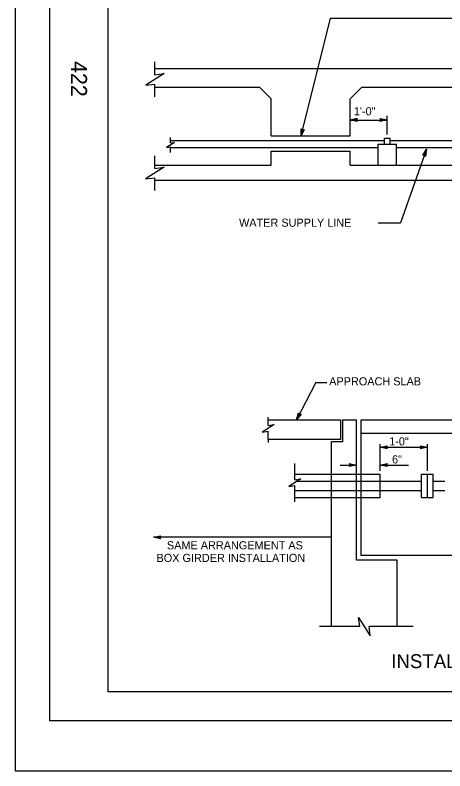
# Model space of a CAD drawing. Extents: x -894 to 866, y -472 to 714.
# Drawn here: x -894 to -524, y -472 to 178 of the extents above; entities that cross this region are included whole.
import ezdxf

# ---------------------------------------------------------------- set-up
doc = ezdxf.new("R2010")
doc.units = 0
for name, color, linetype in [('56 Stage 3 Anno', 7, 'Continuous'), ('57 Undefined', 7, 'Continuous'), ('60 Nongeo Data', 7, 'Continuous'), ('border_PLOTTING-ELEMENTS', 7, 'Continuous'), ('border_rw_22x34_Cut_Lines', 7, 'Continuous'), ('border_SHEET', 7, 'Continuous'), ('border_WITHIN-BORDER-anno', 7, 'Continuous')]:
    doc.layers.add(name, color=color, linetype=linetype)

msp = doc.modelspace()

# ---------------------------------------------------------------- linework, layer by layer
at = {"layer": '56 Stage 3 Anno'}
for p, q in [((-648, 74.38), (-622.67, 175.72)), ((-622.67, 175.72), (-287.71, 175.72)), ((-573.71, 75.61), (-573.71, 91.59)), ((-605.75, 88.23), (-599.75, 89.56)), ((-599.75, 86.89), (-605.75, 88.23)), ((-605.75, 88.23), (-605.75, 88.23)), ((-605.64, 88.02), (-573.74, 88.02)), ((-599.97, 87.25), (-604.37, 88.23)), ((-604.36, 88.24), (-599.99, 89.2)), ((-602.99, 88.23), (-600.16, 88.86)), ((-600.2, 87.61), (-602.99, 88.23)), ((-601.61, 88.23), (-600.4, 88.5)), ((-600.38, 87.96), (-601.61, 88.23)), ((-599.75, 89.56), (-600.55, 88.23)), ((-600.55, 88.23), (-599.75, 86.89)), ((-599.75, 89.56), (-599.75, 89.56)), ((-599.75, 86.89), (-599.75, 86.89)), ((-579.2, 88.15), (-580, 89.49)), ((-580, 89.49), (-580, 89.49)), ((-580, 89.49), (-574, 88.15)), ((-574, 88.15), (-580, 86.82)), ((-580, 86.82), (-579.2, 88.15)), ((-580, 86.82), (-580, 86.82)), ((-579.78, 89.13), (-575.38, 88.15)), ((-575.39, 88.15), (-579.76, 87.18)), ((-576.76, 88.15), (-579.58, 87.53)), ((-579.55, 88.77), (-576.76, 88.15)), ((-579.37, 88.43), (-578.14, 88.15)), ((-578.14, 88.15), (-579.35, 87.88)), ((-574, 88.15), (-574, 88.15)), ((-648, 74.38), (-647.84, 80.53)), ((-645.25, 79.88), (-648, 74.38)), ((-647.84, 80.53), (-647.84, 80.53)), ((-647.84, 80.53), (-646.74, 79.43)), ((-647.67, 75.73), (-647.55, 80.21)), ((-645.65, 79.75), (-647.67, 75.72)), ((-647.33, 77.06), (-647.25, 79.95)), ((-646.05, 79.62), (-647.33, 77.06)), ((-646.99, 78.4), (-646.96, 79.64)), ((-646.43, 79.53), (-646.99, 78.4)), ((-646.74, 79.43), (-645.25, 79.88)), ((-645.25, 79.88), (-645.25, 79.88)), ((-648, 74.38), (-648, 74.38)), ((-540, 62.87), (-562.27, -0.38)), ((-543.26, 57.66), (-540, 62.87)), ((-542.85, 57.75), (-540.46, 61.57)), ((-542.43, 57.85), (-540.92, 60.27)), ((-542.05, 57.9), (-541.38, 58.97)), ((-541.38, 58.97), (-541.53, 57.74)), ((-540.92, 60.27), (-541.27, 57.4)), ((-540.46, 61.56), (-541, 57.11)), ((-540, 62.87), (-540.74, 56.77)), ((-540, 62.87), (-540, 62.87)), ((-541.73, 57.97), (-543.26, 57.66)), ((-543.26, 57.66), (-543.26, 57.66)), ((-540.74, 56.77), (-541.73, 57.97)), ((-540.74, 56.77), (-540.74, 56.77)), ((-581.61, -0.38), (-562.27, -0.38)), ((-635.19, -137.97), (-651.84, -170.01)), ((-635.19, -137.97), (-625.81, -137.97)), ((-651.84, -170.01), (-650.25, -164.07)), ((-647.89, -165.31), (-651.84, -170.01)), ((-651.2, -168.78), (-650.04, -164.45)), ((-648.3, -165.33), (-651.2, -168.79)), ((-650.57, -167.56), (-649.82, -164.77)), ((-648.73, -165.38), (-650.57, -167.56)), ((-650.25, -164.07), (-650.25, -164.07)), ((-650.25, -164.07), (-649.44, -165.4)), ((-649.93, -166.34), (-649.61, -165.14)), ((-649.12, -165.37), (-649.93, -166.34)), ((-649.44, -165.4), (-647.89, -165.31)), ((-647.89, -165.31), (-647.89, -165.31)), ((-651.84, -170.01), (-651.84, -170.01)), ((-579.83, -214.16), (-579.83, -190.97)), ((-579.83, -193.8), (-573.83, -192.47)), ((-579.83, -193.8), (-539.18, -193.8)), ((-573.83, -195.14), (-579.83, -193.8)), ((-579.83, -193.8), (-579.83, -193.8)), ((-574.04, -194.78), (-578.45, -193.8)), ((-578.44, -193.8), (-574.06, -192.83)), ((-577.06, -193.8), (-574.24, -193.18)), ((-574.28, -194.42), (-577.06, -193.8)), ((-575.68, -193.8), (-574.47, -193.54)), ((-574.45, -194.08), (-575.68, -193.8)), ((-573.83, -192.47), (-574.63, -193.8)), ((-574.63, -193.8), (-573.83, -195.14)), ((-573.83, -192.47), (-573.83, -192.47)), ((-573.83, -195.14), (-573.83, -195.14)), ((-544.38, -193.8), (-545.18, -192.46)), ((-545.18, -192.46), (-545.18, -192.46)), ((-545.18, -192.46), (-539.18, -193.8)), ((-539.18, -193.8), (-545.18, -195.13)), ((-545.18, -195.13), (-544.38, -193.8)), ((-545.18, -195.13), (-545.18, -195.13)), ((-544.96, -192.82), (-540.56, -193.8)), ((-540.57, -193.8), (-544.94, -194.77)), ((-541.94, -193.8), (-544.77, -194.42)), ((-544.73, -193.18), (-541.94, -193.8)), ((-544.55, -193.52), (-543.32, -193.8)), ((-543.32, -193.8), (-544.53, -194.06)), ((-539.18, -214.16), (-539.18, -190.97)), ((-539.18, -193.8), (-539.18, -193.8)), ((-605.35, -209.1), (-606.15, -207.77)), ((-606.15, -207.77), (-606.15, -207.77)), ((-606.15, -207.77), (-600.15, -209.1)), ((-605.94, -208.12), (-601.53, -209.1)), ((-579.83, -209.1), (-573.83, -207.77)), ((-578.44, -209.1), (-574.06, -208.13)), ((-573.83, -207.77), (-574.63, -209.1)), ((-573.83, -207.77), (-573.83, -207.77)), ((-614.27, -209.1), (-600.15, -209.1)), ((-600.15, -209.1), (-606.15, -210.44)), ((-606.15, -210.44), (-605.35, -209.1)), ((-606.15, -210.43), (-606.15, -210.43)), ((-601.54, -209.11), (-605.92, -210.08)), ((-602.92, -209.1), (-605.74, -209.73)), ((-605.7, -208.48), (-602.92, -209.1)), ((-605.53, -208.83), (-604.3, -209.1)), ((-604.3, -209.1), (-605.51, -209.37)), ((-600.15, -209.1), (-600.15, -209.1)), ((-573.83, -210.44), (-579.83, -209.1)), ((-579.83, -209.1), (-579.83, -209.1)), ((-579.35, -209.1), (-555.44, -209.1)), ((-574.04, -210.09), (-578.45, -209.11)), ((-577.06, -209.11), (-574.24, -208.48)), ((-574.28, -209.73), (-577.06, -209.11)), ((-575.68, -209.11), (-574.47, -208.84)), ((-574.45, -209.38), (-575.68, -209.11)), ((-574.63, -209.1), (-573.83, -210.44)), ((-573.83, -210.44), (-573.83, -210.44)), ((-774.99, -271.3), (-768.99, -269.97)), ((-622.15, -271.3), (-774.99, -271.3)), ((-768.99, -272.64), (-774.99, -271.3)), ((-774.99, -271.3), (-774.99, -271.3)), ((-769.21, -272.28), (-773.61, -271.3)), ((-773.6, -271.29), (-769.22, -270.33)), ((-772.23, -271.3), (-769.4, -270.67)), ((-769.44, -271.92), (-772.23, -271.3)), ((-770.84, -271.3), (-769.64, -271.03)), ((-769.61, -271.58), (-770.84, -271.3)), ((-768.99, -269.97), (-769.79, -271.3)), ((-769.79, -271.3), (-768.99, -272.64)), ((-768.99, -269.97), (-768.99, -269.97)), ((-768.99, -272.64), (-768.99, -272.64))]:
    msp.add_line(p, q, dxfattribs=at)
at = {"layer": '60 Nongeo Data'}
for p, q in [((-773.67, 127.05), (-773.67, 138.05)), ((-773.71, 132.32), (-272.71, 132.32)), ((-773.67, 108.05), (-773.67, 119.05)), ((-773.71, 116.32), (-683.71, 116.32)), ((-673.71, 106.32), (-683.71, 116.32)), ((-605.71, 106.32), (-595.71, 116.32)), ((-595.71, 116.32), (-317.82, 116.32)), ((-673.71, 74.32), (-673.71, 106.32)), ((-605.71, 74.32), (-605.71, 106.32)), ((-760.4, 68.34), (-760.4, 73.07)), ((-673.71, 74.32), (-605.71, 74.32)), ((-576.21, 67.32), (-576.21, 72.32)), ((-576.21, 72.32), (-571.21, 72.32)), ((-571.21, 67.32), (-571.21, 72.32)), ((-760.43, 70.32), (-576.21, 70.32)), ((-581.71, 49.32), (-581.71, 67.32)), ((-581.71, 67.32), (-565.71, 67.32)), ((-571.21, 70.32), (-440.21, 70.32)), ((-565.71, 49.32), (-565.71, 67.32)), ((-760.43, 64.32), (-581.71, 64.32)), ((-760.4, 60.16), (-760.4, 64.9)), ((-673.71, 61.32), (-605.71, 61.32)), ((-673.71, 49.32), (-673.71, 61.32)), ((-605.71, 49.32), (-605.71, 61.32)), ((-565.71, 64.32), (-445.71, 64.32)), ((-773.88, 46.36), (-773.88, 57.36)), ((-773.71, 49.32), (-673.71, 49.32)), ((-605.71, 49.32), (-296.71, 49.32)), ((-773.88, 27.36), (-773.88, 38.36)), ((-773.71, 36.32), (-245.71, 36.32)), ((-676.31, -174.9), (-676.31, -167.86)), ((-676.31, -170.01), (-614.15, -170.01)), ((-614.15, -170.01), (-614.15, -187.01)), ((-612.15, -170.01), (-600.15, -170.01)), ((-612.15, -170.01), (-612.15, -189.01)), ((-600.15, -291.01), (-600.15, -170.01)), ((-596.15, -182.01), (-596.15, -170.01)), ((-596.15, -287.01), (-596.15, -170.01)), ((-596.15, -170.01), (-166.86, -170.01)), ((-676.31, -187.06), (-676.31, -180.02)), ((-166.86, -182.01), (-596.15, -182.01)), ((-676.31, -186.72), (-676.31, -189.53)), ((-614.15, -187.01), (-676.31, -187.01)), ((-612.15, -189.01), (-622.15, -189.01)), ((-622.15, -189.01), (-622.15, -348.21)), ((-653.23, -221.66), (-653.23, -207.61)), ((-653.23, -217.01), (-622.15, -217.01)), ((-622.15, -217.01), (-600.15, -217.01)), ((-600.15, -217.01), (-579.83, -217.01)), ((-579.83, -237.01), (-579.83, -217.01)), ((-544.18, -236.91), (-544.18, -216.91)), ((-544.18, -216.91), (-534.18, -216.91)), ((-539.18, -236.91), (-539.18, -216.91)), ((-534.18, -236.91), (-534.18, -216.91)), ((-653.23, -240.85), (-653.23, -226.78)), ((-651.29, -223.01), (-579.83, -223.01)), ((-579.83, -223.01), (-544.18, -223.01)), ((-534.18, -223.01), (-524.18, -223.01)), ((-653.23, -231.01), (-579.83, -231.01)), ((-579.83, -231.01), (-544.18, -231.01)), ((-534.18, -231.01), (-524.18, -231.01)), ((-653.23, -237.01), (-622.15, -237.01)), ((-622.15, -237.01), (-600.15, -237.01)), ((-600.15, -237.01), (-579.83, -237.01)), ((-544.18, -236.91), (-534.18, -236.91)), ((-565.15, -291.01), (-600.15, -291.01)), ((-149.15, -287.01), (-596.15, -287.01)), ((-565.15, -348.21), (-565.15, -291.01)), ((-597.42, -348.21), (-632.2, -348.21)), ((-551.57, -348.21), (-589.42, -348.21))]:
    msp.add_line(p, q, dxfattribs=at)
for points in [[(-773.67, 127.05), (-765.67, 128.05), (-781.67, 118.05), (-773.67, 119.05)], [(-760.4, 68.34), (-756.95, 68.77), (-763.84, 64.47), (-760.4, 64.9)], [(-773.88, 46.36), (-765.88, 47.36), (-781.88, 37.36), (-773.88, 38.36)], [(-676.31, -174.9), (-671.19, -174.26), (-681.43, -180.66), (-676.31, -180.02)], [(-653.23, -221.66), (-648.11, -221.02), (-658.35, -227.42), (-653.23, -226.78)], [(-597.42, -348.21), (-598.42, -340.21), (-588.42, -356.21), (-589.42, -348.21)]]:
    msp.add_lwpolyline(points, dxfattribs=at)
at = {"layer": 'border_PLOTTING-ELEMENTS'}
for points in [[(-894.04, -472.44), (865.96, -472.44), (865.96, 713.56), (-894.04, 713.56)], [(-864.04, 670.56), (835.96, 670.56), (835.96, -429.44), (-864.04, -429.44)]]:
    msp.add_lwpolyline(points, close=True, dxfattribs=at)
at = {"layer": 'border_rw_22x34_Cut_Lines'}
msp.add_lwpolyline([(-864.04, 670.56), (835.96, 670.56), (835.96, -429.44), (-864.04, -429.44)], close=True, dxfattribs=at)
at = {"layer": 'border_SHEET'}
for p, q in [((-814.04, -404.44), (-814.04, 645.56)), ((810.96, -404.44), (-814.04, -404.44))]:
    msp.add_line(p, q, dxfattribs=at)

# ---------------------------------------------------------------- texts
at = {"layer": '57 Undefined'}
for s, height, p in [('1\'-0"', 7, (-602.53, 92.12)), ('WATER SUPPLY LINE', 7, (-701.32, -3.84)), ('APPROACH SLAB', 7, (-623.74, -140.46)), ('1-0"', 7, (-572.13, -192.15)), ('6"', 7, (-569.64, -207.69)), ('SAME ARRANGEMENT AS', 7, (-763.41, -281.66)), ('BOX GIRDER INSTALLATION', 7, (-772.34, -292.54)), ('INSTALLATION FOR OTHER STRUCTURE TYPES', 12, (-570.31, -383.97))]:
    msp.add_text(s, height=height, dxfattribs=at).set_placement(p)
at = {"layer": 'border_WITHIN-BORDER-anno'}
msp.add_text('422', height=13.78, rotation=270, dxfattribs=at).set_placement((-845.95, 138.85))

doc.saveas('drawing.dxf')
